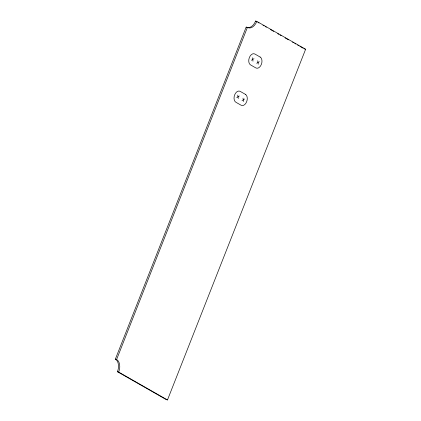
<?xml version="1.0" encoding="UTF-8"?>
<svg xmlns="http://www.w3.org/2000/svg" width="421" height="421" viewBox="0 0 421 421"><rect width="100%" height="100%" fill="white"/><g stroke="black" fill="none" stroke-linecap="round" stroke-linejoin="round"><path stroke-width="0.63" d="M115.375 359.124L246.164 27.091A10.109 6.515 -74.5 0 0 255.6 21.05L256.842 21.392L305.625 49.257L167.484 399.95L166.242 399.608L117.459 371.743A10.109 6.515 -74.5 0 0 115.375 359.124L116.617 359.466A10.109 6.515 -74.5 0 1 118.701 372.085L167.484 399.95M116.617 359.466L247.406 27.433A10.109 6.515 -74.5 0 0 256.842 21.392M251.453 60.282L253.989 58.656M256.731 63.297L259.273 61.671M236.749 97.609L239.286 95.983M242.028 100.624L244.564 98.998M246.164 27.091L247.406 27.433M304.383 48.915L305.625 49.257M117.459 371.743L118.701 372.085M255.6 21.05L256.736 21.697M257.868 22.345L259.004 22.992M262.978 25.26L264.109 25.907M265.246 26.56L266.377 27.207M270.35 29.475L273.75 31.417M277.723 33.685L278.86 34.333M279.991 34.98L281.128 35.627M285.096 37.895L288.501 39.842M292.469 42.111L293.605 42.758M294.742 43.405L295.874 44.052M297.573 45.026L298.71 45.673M299.847 46.321L303.246 48.268M257.72 60.787L258.278 64.181M252.442 57.772L253 61.166M243.017 98.114L243.575 101.514M237.739 95.099L238.297 98.498M260.146 57.04L254.863 54.025A5.894 3.8 -74.5 0 0 249.364 57.551A5.894 3.8 -74.5 0 0 250.579 64.913L255.857 67.928A5.894 3.8 -74.5 0 0 261.362 64.402A5.894 3.8 -74.5 0 0 260.146 57.04M245.443 94.367L240.159 91.352A5.894 3.8 -74.5 0 0 234.66 94.878A5.894 3.8 -74.5 0 0 235.871 102.24L241.154 105.255A5.894 3.8 -74.5 0 0 246.659 101.729A5.894 3.8 -74.5 0 0 245.443 94.367"/></g></svg>
